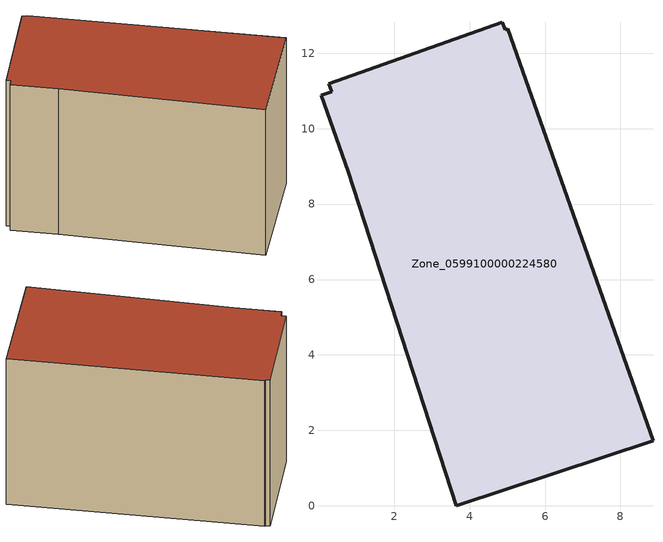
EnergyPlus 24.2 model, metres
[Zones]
Zone_0599100000224580
 floor ground (C_G): 4.95,12.62 5.01,12.64 8.86,1.73 3.65,0 0.78,8.86 0.07,10.88 0.34,10.98 0.27,11.19 4.87,12.82 z0.42
 wall outside (C_F): 3.65,0 8.86,1.73 5.01,12.64 4.95,12.62 4.87,12.82 0.27,11.19 0.34,10.98 0.07,10.88 0.78,8.86 3.65,0 z0.42:8.37
 roof outside (C_R): 5.01,12.64 4.95,12.62 4.87,12.82 0.27,11.19 0.34,10.98 0.07,10.88 0.78,8.86 3.65,0 8.86,1.73 z8.37
[BUILDING]
Pand.0599100000224580: North Axis=0; Terrain=City; Loads Convergence Tolerance Value=0.04; Temperature Convergence Tolerance Value=0.4; Solar Distribution=FullExterior; Maximum Number of Warmup Days=25; Minimum Number of Warmup Days=1
[Site:Location]
Rotterdam.The.Hague.AP_ZH_NLD Design_Conditions: Latitude=51.96; Longitude=4.45; Time Zone=1; Elevation=-4.5
[SITE:GROUNDTEMPERATURE:BUILDINGSURFACE]
18, 18, 18, 18, 18, 18, 18, 18, 18, 18, 18, 18
[MATERIAL] Thermal Absorptance=0.9; Solar Absorptance=0.7; Visible Absorptance=0.7
Name | Roughness | Thickness | Conductivity | Density | Specific Heat
G.TI.1965-1974 | MediumSmooth | 0.15 | 0.882353 | 540 | 1210
F.TI.1965-1974 | Rough | 0.3 | 0.697674 | 1920 | 840
R.TI.1965-1974 | MediumRough | 0.2 | 0.232558 | 1500 | 1000
[CONSTRUCTION]
C_G: G.TI.1965-1974
C_F: F.TI.1965-1974
C_R: R.TI.1965-1974
[ZONE]
Zone_0599100000224580: Type=1; Multiplier=1; Ceiling Height=Autocalculate; Volume=Autocalculate; Floor Area=autocalculate; Part of Total Floor Area=Yes
[ZONEINFILTRATION:DESIGNFLOWRATE]
Infil_Zone_0599100000224580: Zone or ZoneList or Space or SpaceList=Zone_0599100000224580; Schedule=AlwaysOn; Design Flow Rate Calculation Method=Flow/Area; Flow Rate per Floor Area=0.003; Constant Term Coefficient=1; Temperature Term Coefficient=0; Velocity Term Coefficient=0; Velocity Squared Term Coefficient=0
[HVACTEMPLATE:ZONE:IDEALLOADSAIRSYSTEM]
Zone_0599100000224580: Maximum Heating Supply Air Temperature=50; Minimum Cooling Supply Air Temperature=13; Maximum Heating Supply Air Humidity Ratio=0.0156; Minimum Cooling Supply Air Humidity Ratio=0.0077; Heating Limit=NoLimit; Cooling Limit=NoLimit; Dehumidification Control Type=ConstantSensibleHeatRatio; Cooling Sensible Heat Ratio=0.7; Dehumidification Setpoint=60; Humidification Control Type=None; Humidification Setpoint=30; Outdoor Air Method=None; Outdoor Air Flow Rate per Person=0.00944; Outdoor Air Flow Rate per Zone Floor Area=0; Outdoor Air Flow Rate per Zone=0; Demand Controlled Ventilation Type=None; Outdoor Air Economizer Type=NoEconomizer; Heat Recovery Type=None; Sensible Heat Recovery Effectiveness=0.7; Latent Heat Recovery Effectiveness=0.65
[ZONECONTROL:THERMOSTAT]
ThermostatControl_Zone_0599100000224580: Zone or ZoneList=Zone_0599100000224580; Control Type Schedule=DualSetpointControlType; Control 1=Thermostat_Zone_0599100000224580; Temperature Difference Between Cutout And Setpoint=0
[THERMOSTATSETPOINT:DUALSETPOINT]
Thermostat_Zone_0599100000224580: Heating Setpoint Temperature Schedule=HeatingSetpoint_Zone_0599100000224580; Cooling Setpoint Temperature Schedule=CoolingSetpoint_Zone_0599100000224580
[SCHEDULE:COMPACT]
HeatingSetpoint_Zone_0599100000224580: Through: 12/31, For: AllDays, Until: 24:00, 21
CoolingSetpoint_Zone_0599100000224580: Through: 12/31, For: AllDays, Until: 24:00, 24
DualSetpointControlType: Through: 12/31, For: AllDays, Until: 24:00, 4
AlwaysOn: Through: 12/31, For: AllDays, Until: 24:00, 1
